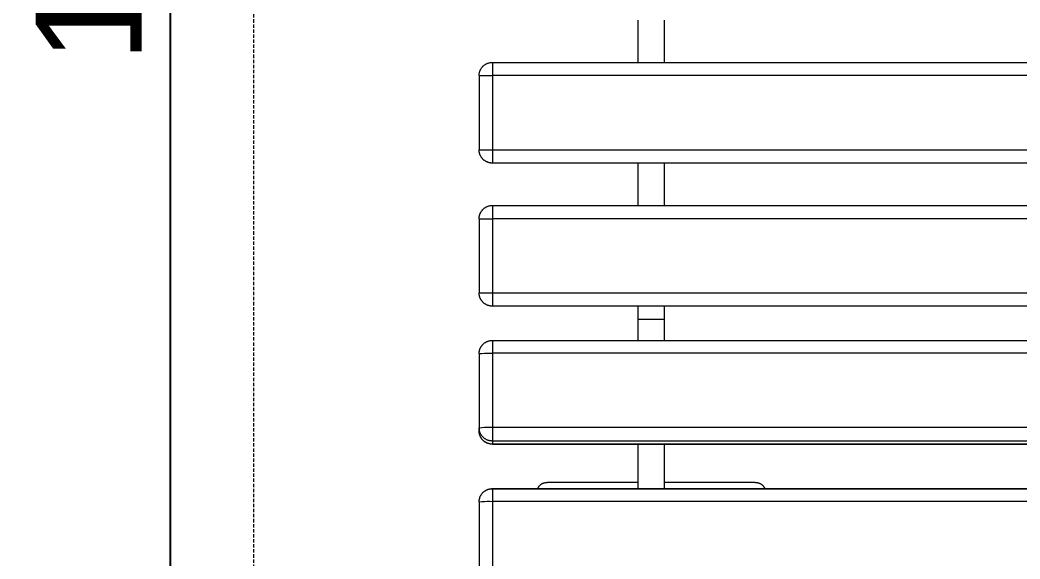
# Model space of a CAD drawing. Header units: millimetres. Extents: x -30 to 4992, y -440 to 3111.
# Drawn here: x -30.3 to 347.2, y 1303.2 to 1506.6 of the extents above; entities that cross this region are included whole.
import ezdxf

# ---------------------------------------------------------------- set-up
doc = ezdxf.new("R2010")
doc.units = ezdxf.units.MM
doc.linetypes.add('HIDDEN', pattern=[1.905, 1.27, -0.635])
for name, color, linetype, lineweight in [('ZANO_R', 7, 'Continuous', 0), ('ZANO_R_przerywana', 7, 'HIDDEN', 0), ('ZANO_W', 1, 'Continuous', 0)]:
    doc.layers.add(name, color=color, linetype=linetype, lineweight=lineweight)
doc.styles.add('Arial', font='arial.ttf')
doc.styles.get("Standard").update_dxf_attribs({"font": 'ARIALUNI.TTF'})
doc.dimstyles.new('pl i ang', dxfattribs={"dimtxt": 50, "dimasz": 50, "dimexe": 1.25, "dimexo": 0.625, "dimgap": 10, "dimtad": 1, "dimtoh": 1, "dimtxsty": 'Standard', "dimcen": 2.5, "dimclrd": 1, "dimclre": 1, "dimclrt": 1, "dimadec": 0, "dimazin": 0, "dimtfac": 1, "dimtmove": 0, "dimatfit": 3, "dimfxl": 1, "dimarcsym": 1})

# ---------------------------------------------------------------- blocks, each defined once
blk = doc.blocks.new('*D389')
at = {"layer": 'ZANO_W', "color": 1, "lineweight": -2}
for p, q in [((138.02, 2206.3), (16.39, 2206.3)), ((26.39, 2166.3), (26.39, 938.92)), ((138.02, 898.92), (16.39, 898.92))]:
    blk.add_line(p, q, dxfattribs=at)
at = {"layer": 'ZANO_W', "color": 1}
for points in [[(33.05, 2166.3), (19.72, 2166.3), (26.39, 2206.3)], [(19.72, 938.92), (33.05, 938.92), (26.39, 898.92)]]:
    blk.add_solid(points, dxfattribs=at)
at = {"layer": 'ZANO_W', "color": 1, "insert": (-4.05, 1552.61), "char_height": 40, "attachment_point": 5, "rotation": 90, "style": 'Arial'}
blk.add_mtext('1307', dxfattribs=at)

msp = doc.modelspace()

# ---------------------------------------------------------------- linework, layer by layer
at = {"layer": 'ZANO_R'}
for p, q in [((203.02, 1490.6), (203.02, 1506.6)), ((213.02, 1490.6), (213.02, 1506.6)), ((143.3, 1487.28), (143.36, 1487.44)), ((143.36, 1487.44), (143.43, 1487.6)), ((143.43, 1487.6), (143.5, 1487.75)), ((143.5, 1487.75), (143.58, 1487.91)), ((143.58, 1487.91), (143.66, 1488.06)), ((143.66, 1488.06), (143.74, 1488.2)), ((143.74, 1488.2), (143.83, 1488.35)), ((143.83, 1488.35), (143.93, 1488.49)), ((143.93, 1488.49), (144.03, 1488.63)), ((144.03, 1488.63), (144.14, 1488.76)), ((144.14, 1488.76), (144.25, 1488.89)), ((144.25, 1488.89), (144.36, 1489.02)), ((144.36, 1489.02), (144.48, 1489.14)), ((144.48, 1489.14), (144.6, 1489.26)), ((144.6, 1489.26), (144.73, 1489.37)), ((144.73, 1489.37), (144.86, 1489.48)), ((144.86, 1489.48), (144.99, 1489.59)), ((144.99, 1489.59), (145.13, 1489.69)), ((145.13, 1489.69), (145.27, 1489.79)), ((145.27, 1489.79), (145.42, 1489.88)), ((145.42, 1489.88), (145.57, 1489.96)), ((145.57, 1489.96), (145.72, 1490.04)), ((145.72, 1490.04), (145.87, 1490.12)), ((145.87, 1490.12), (146.02, 1490.19)), ((146.02, 1490.19), (146.18, 1490.26)), ((146.18, 1490.26), (146.34, 1490.32)), ((146.34, 1490.32), (146.5, 1490.37)), ((146.5, 1490.37), (146.67, 1490.42)), ((146.67, 1490.42), (146.83, 1490.46)), ((146.83, 1490.46), (147, 1490.5)), ((147, 1490.5), (147.17, 1490.53)), ((147.17, 1490.53), (147.34, 1490.56)), ((147.34, 1490.56), (147.5, 1490.58)), ((147.5, 1490.58), (147.67, 1490.59)), ((147.67, 1490.59), (147.85, 1490.6)), ((147.85, 1490.6), (148.02, 1490.6)), ((148.02, 1490.6), (1938.02, 1490.6)), ((148.02, 1490.6), (148.02, 1485.6)), ((148.02, 1490.6), (148.02, 1490.6)), ((143.02, 1485.78), (143.03, 1485.95)), ((143.02, 1485.6), (143.02, 1485.78)), ((143.02, 1485.6), (143.02, 1457.6)), ((143.02, 1485.6), (148.02, 1485.6)), ((143.02, 1485.6), (143.02, 1485.6)), ((143.03, 1485.95), (143.04, 1486.12)), ((143.04, 1486.12), (143.06, 1486.29)), ((143.06, 1486.29), (143.09, 1486.45)), ((143.09, 1486.45), (143.12, 1486.62)), ((143.12, 1486.62), (143.16, 1486.79)), ((143.16, 1486.79), (143.2, 1486.95)), ((143.2, 1486.95), (143.25, 1487.12)), ((143.25, 1487.12), (143.3, 1487.28)), ((1938.02, 1485.6), (148.02, 1485.6)), ((148.02, 1485.6), (148.02, 1457.6)), ((143.02, 1457.43), (143.02, 1457.6)), ((143.02, 1457.6), (148.02, 1457.6)), ((143.02, 1457.6), (143.02, 1457.6)), ((143.03, 1457.26), (143.02, 1457.43)), ((143.04, 1457.09), (143.03, 1457.26)), ((148.02, 1457.6), (1938.02, 1457.6)), ((148.02, 1457.6), (148.02, 1452.6)), ((143.06, 1456.92), (143.04, 1457.09)), ((143.09, 1456.76), (143.06, 1456.92)), ((143.12, 1456.59), (143.09, 1456.76)), ((143.16, 1456.42), (143.12, 1456.59)), ((143.2, 1456.26), (143.16, 1456.42)), ((143.25, 1456.09), (143.2, 1456.26)), ((143.3, 1455.93), (143.25, 1456.09)), ((143.36, 1455.77), (143.3, 1455.93)), ((143.43, 1455.61), (143.36, 1455.77)), ((143.5, 1455.46), (143.43, 1455.61)), ((143.58, 1455.3), (143.5, 1455.46)), ((143.66, 1455.15), (143.58, 1455.3)), ((143.74, 1455.01), (143.66, 1455.15)), ((143.83, 1454.86), (143.74, 1455.01)), ((143.93, 1454.72), (143.83, 1454.86)), ((144.03, 1454.58), (143.93, 1454.72)), ((144.14, 1454.45), (144.03, 1454.58)), ((144.25, 1454.32), (144.14, 1454.45)), ((144.36, 1454.19), (144.25, 1454.32)), ((144.48, 1454.07), (144.36, 1454.19)), ((144.6, 1453.95), (144.48, 1454.07)), ((144.73, 1453.84), (144.6, 1453.95)), ((144.86, 1453.73), (144.73, 1453.84)), ((144.99, 1453.62), (144.86, 1453.73)), ((145.13, 1453.52), (144.99, 1453.62)), ((145.27, 1453.42), (145.13, 1453.52)), ((145.42, 1453.33), (145.27, 1453.42)), ((145.57, 1453.25), (145.42, 1453.33)), ((145.72, 1453.17), (145.57, 1453.25)), ((145.87, 1453.09), (145.72, 1453.17)), ((146.02, 1453.02), (145.87, 1453.09)), ((146.18, 1452.95), (146.02, 1453.02)), ((146.34, 1452.89), (146.18, 1452.95)), ((146.5, 1452.84), (146.34, 1452.89)), ((146.67, 1452.79), (146.5, 1452.84)), ((146.83, 1452.75), (146.67, 1452.79)), ((147, 1452.71), (146.83, 1452.75)), ((147.17, 1452.68), (147, 1452.71)), ((147.34, 1452.65), (147.17, 1452.68)), ((147.5, 1452.63), (147.34, 1452.65)), ((147.67, 1452.62), (147.5, 1452.63)), ((147.85, 1452.61), (147.67, 1452.62)), ((148.02, 1452.6), (147.85, 1452.61)), ((1938.02, 1452.6), (148.02, 1452.6)), ((203.02, 1436.6), (203.02, 1452.6)), ((213.02, 1436.6), (213.02, 1452.6)), ((143.93, 1434.49), (144.03, 1434.63)), ((144.03, 1434.63), (144.14, 1434.76)), ((144.14, 1434.76), (144.25, 1434.89)), ((144.25, 1434.89), (144.36, 1435.02)), ((144.36, 1435.02), (144.48, 1435.14)), ((144.48, 1435.14), (144.6, 1435.26)), ((144.6, 1435.26), (144.73, 1435.37)), ((144.73, 1435.37), (144.86, 1435.48)), ((144.86, 1435.48), (144.99, 1435.59)), ((144.99, 1435.59), (145.13, 1435.69)), ((145.13, 1435.69), (145.27, 1435.79)), ((145.27, 1435.79), (145.42, 1435.88)), ((145.42, 1435.88), (145.57, 1435.96)), ((145.57, 1435.96), (145.72, 1436.04)), ((145.72, 1436.04), (145.87, 1436.12)), ((145.87, 1436.12), (146.02, 1436.19)), ((146.02, 1436.19), (146.18, 1436.26)), ((146.18, 1436.26), (146.34, 1436.32)), ((146.34, 1436.32), (146.5, 1436.37)), ((146.5, 1436.37), (146.67, 1436.42)), ((146.67, 1436.42), (146.83, 1436.46)), ((146.83, 1436.46), (147, 1436.5)), ((147, 1436.5), (147.17, 1436.53)), ((147.17, 1436.53), (147.34, 1436.56)), ((147.34, 1436.56), (147.5, 1436.58)), ((147.5, 1436.58), (147.67, 1436.59)), ((147.67, 1436.59), (147.85, 1436.6)), ((147.85, 1436.6), (148.02, 1436.6)), ((148.02, 1436.6), (1938.02, 1436.6)), ((148.02, 1436.6), (148.02, 1431.6)), ((148.02, 1436.6), (148.02, 1436.6)), ((143.02, 1431.78), (143.03, 1431.95)), ((143.02, 1431.6), (143.02, 1431.78)), ((143.02, 1431.6), (143.02, 1403.6)), ((143.02, 1431.6), (148.02, 1431.6)), ((143.02, 1431.6), (143.02, 1431.6)), ((143.03, 1431.95), (143.04, 1432.12)), ((143.04, 1432.12), (143.06, 1432.29)), ((143.06, 1432.29), (143.09, 1432.45)), ((143.09, 1432.45), (143.12, 1432.62)), ((143.12, 1432.62), (143.16, 1432.79)), ((143.16, 1432.79), (143.2, 1432.95)), ((143.2, 1432.95), (143.25, 1433.12)), ((143.25, 1433.12), (143.3, 1433.28)), ((143.3, 1433.28), (143.36, 1433.44)), ((143.36, 1433.44), (143.43, 1433.6)), ((143.43, 1433.6), (143.5, 1433.75)), ((143.5, 1433.75), (143.58, 1433.91)), ((143.58, 1433.91), (143.66, 1434.06)), ((143.66, 1434.06), (143.74, 1434.2)), ((143.74, 1434.2), (143.83, 1434.35)), ((143.83, 1434.35), (143.93, 1434.49)), ((1938.02, 1431.6), (148.02, 1431.6)), ((148.02, 1431.6), (148.02, 1403.6)), ((143.02, 1403.43), (143.02, 1403.6)), ((143.02, 1403.6), (148.02, 1403.6)), ((143.02, 1403.6), (143.02, 1403.6)), ((143.03, 1403.26), (143.02, 1403.43)), ((143.04, 1403.09), (143.03, 1403.26)), ((143.06, 1402.92), (143.04, 1403.09)), ((143.09, 1402.76), (143.06, 1402.92)), ((143.12, 1402.59), (143.09, 1402.76)), ((143.16, 1402.42), (143.12, 1402.59)), ((143.2, 1402.26), (143.16, 1402.42)), ((143.25, 1402.09), (143.2, 1402.26)), ((143.3, 1401.93), (143.25, 1402.09)), ((143.36, 1401.77), (143.3, 1401.93)), ((143.43, 1401.61), (143.36, 1401.77)), ((143.5, 1401.46), (143.43, 1401.61)), ((143.58, 1401.3), (143.5, 1401.46)), ((143.66, 1401.15), (143.58, 1401.3)), ((143.74, 1401.01), (143.66, 1401.15)), ((143.83, 1400.86), (143.74, 1401.01)), ((143.93, 1400.72), (143.83, 1400.86)), ((144.03, 1400.58), (143.93, 1400.72)), ((148.02, 1403.6), (1938.02, 1403.6)), ((148.02, 1403.6), (148.02, 1398.6)), ((144.14, 1400.45), (144.03, 1400.58)), ((144.25, 1400.32), (144.14, 1400.45)), ((144.36, 1400.19), (144.25, 1400.32)), ((144.48, 1400.07), (144.36, 1400.19)), ((144.6, 1399.95), (144.48, 1400.07)), ((144.73, 1399.84), (144.6, 1399.95)), ((144.86, 1399.73), (144.73, 1399.84)), ((144.99, 1399.62), (144.86, 1399.73)), ((145.13, 1399.52), (144.99, 1399.62)), ((145.27, 1399.42), (145.13, 1399.52)), ((145.42, 1399.33), (145.27, 1399.42)), ((145.57, 1399.25), (145.42, 1399.33)), ((145.72, 1399.17), (145.57, 1399.25)), ((145.87, 1399.09), (145.72, 1399.17)), ((146.02, 1399.02), (145.87, 1399.09)), ((146.18, 1398.95), (146.02, 1399.02)), ((146.34, 1398.89), (146.18, 1398.95)), ((146.5, 1398.84), (146.34, 1398.89)), ((146.67, 1398.79), (146.5, 1398.84)), ((146.83, 1398.75), (146.67, 1398.79)), ((147, 1398.71), (146.83, 1398.75)), ((147.17, 1398.68), (147, 1398.71)), ((147.34, 1398.65), (147.17, 1398.68)), ((147.5, 1398.63), (147.34, 1398.65)), ((147.67, 1398.62), (147.5, 1398.63)), ((147.85, 1398.61), (147.67, 1398.62)), ((148.02, 1398.6), (147.85, 1398.61)), ((1938.02, 1398.6), (148.02, 1398.6)), ((203.02, 1393.67), (203.02, 1398.6)), ((213.02, 1393.67), (213.02, 1398.6)), ((203.02, 1385.66), (203.02, 1393.67)), ((203.02, 1393.67), (213.02, 1393.67)), ((213.02, 1385.66), (213.02, 1393.67)), ((146.65, 1385.48), (146.82, 1385.52)), ((146.66, 1385.48), (146.82, 1385.52)), ((146.82, 1385.52), (146.99, 1385.56)), ((146.82, 1385.52), (146.99, 1385.56)), ((146.99, 1385.56), (147.16, 1385.6)), ((146.99, 1385.56), (147.16, 1385.59)), ((147.16, 1385.59), (147.33, 1385.62)), ((147.16, 1385.6), (147.33, 1385.62)), ((147.33, 1385.62), (147.5, 1385.64)), ((147.33, 1385.62), (147.5, 1385.64)), ((147.5, 1385.64), (147.67, 1385.66)), ((147.5, 1385.64), (147.67, 1385.65)), ((147.67, 1385.66), (147.84, 1385.67)), ((147.67, 1385.65), (147.84, 1385.66)), ((147.84, 1385.67), (148.02, 1385.67)), ((147.84, 1385.66), (148.02, 1385.66)), ((148.02, 1385.66), (148.02, 1385.67)), ((148.02, 1385.67), (1938.02, 1385.67)), ((148.02, 1385.66), (1938.02, 1385.66)), ((148.02, 1385.66), (148.02, 1380.88)), ((143.11, 1381.63), (143.15, 1381.8)), ((143.15, 1381.8), (143.19, 1381.97)), ((143.19, 1381.97), (143.24, 1382.13)), ((143.24, 1382.13), (143.29, 1382.3)), ((143.29, 1382.3), (143.35, 1382.46)), ((143.35, 1382.46), (143.41, 1382.62)), ((143.41, 1382.62), (143.48, 1382.78)), ((143.48, 1382.78), (143.56, 1382.93)), ((143.56, 1382.93), (143.64, 1383.08)), ((143.64, 1383.08), (143.72, 1383.23)), ((143.72, 1383.23), (143.81, 1383.38)), ((143.81, 1383.38), (143.91, 1383.52)), ((143.91, 1383.52), (144.01, 1383.66)), ((144.01, 1383.66), (144.12, 1383.8)), ((144.12, 1383.8), (144.23, 1383.93)), ((144.23, 1383.93), (144.34, 1384.06)), ((144.34, 1384.06), (144.46, 1384.18)), ((144.46, 1384.18), (144.58, 1384.3)), ((144.57, 1384.29), (144.7, 1384.41)), ((144.58, 1384.3), (144.71, 1384.42)), ((144.7, 1384.41), (144.83, 1384.52)), ((144.71, 1384.42), (144.84, 1384.53)), ((144.83, 1384.52), (144.97, 1384.63)), ((144.84, 1384.53), (144.97, 1384.64)), ((144.97, 1384.64), (145.11, 1384.74)), ((144.97, 1384.63), (145.11, 1384.73)), ((145.11, 1384.74), (145.25, 1384.84)), ((145.11, 1384.73), (145.25, 1384.83)), ((145.25, 1384.84), (145.4, 1384.93)), ((145.25, 1384.83), (145.39, 1384.92)), ((145.39, 1384.92), (145.54, 1385.01)), ((145.4, 1384.93), (145.55, 1385.02)), ((145.54, 1385.01), (145.69, 1385.09)), ((145.55, 1385.02), (145.7, 1385.1)), ((145.69, 1385.09), (145.85, 1385.17)), ((145.7, 1385.1), (145.85, 1385.18)), ((145.85, 1385.18), (146.01, 1385.25)), ((145.85, 1385.17), (146, 1385.24)), ((146, 1385.24), (146.16, 1385.31)), ((146.01, 1385.25), (146.17, 1385.32)), ((146.16, 1385.31), (146.32, 1385.37)), ((146.17, 1385.32), (146.33, 1385.38)), ((146.32, 1385.37), (146.49, 1385.43)), ((146.33, 1385.38), (146.49, 1385.43)), ((146.49, 1385.43), (146.65, 1385.48)), ((146.49, 1385.43), (146.66, 1385.48)), ((143.02, 1380.95), (143.04, 1381.12)), ((143.02, 1380.78), (143.02, 1380.95)), ((143.02, 1380.67), (143.02, 1380.78)), ((143.02, 1380.67), (144.01, 1380.78)), ((143.02, 1380.67), (143.02, 1379.48)), ((143.02, 1379.48), (143.02, 1352.7)), ((143.04, 1381.12), (143.06, 1381.29)), ((143.06, 1381.29), (143.08, 1381.46)), ((143.08, 1381.46), (143.11, 1381.63)), ((144.01, 1380.78), (145.01, 1380.85)), ((145.01, 1380.85), (146.01, 1380.9)), ((146.01, 1380.9), (147.01, 1380.91)), ((147.01, 1380.91), (148.02, 1380.88)), ((1938.02, 1380.88), (148.02, 1380.88)), ((148.02, 1380.88), (148.02, 1352.91)), ((143.02, 1352.69), (144.01, 1352.8)), ((143.02, 1352.52), (143.02, 1352.69)), ((143.02, 1352.58), (143.02, 1351.51)), ((143.03, 1352.35), (143.02, 1352.52)), ((143.04, 1352.17), (143.03, 1352.35)), ((143.06, 1352), (143.04, 1352.17)), ((143.09, 1351.83), (143.06, 1352)), ((143.13, 1351.66), (143.09, 1351.83)), ((143.16, 1351.49), (143.13, 1351.66)), ((144.01, 1352.8), (145.01, 1352.88)), ((145.01, 1352.88), (146.01, 1352.92)), ((146.01, 1352.92), (147.01, 1352.93)), ((147.01, 1352.93), (148.02, 1352.91)), ((148.02, 1352.91), (1938.02, 1352.91)), ((148.02, 1352.91), (148.02, 1347.7)), ((143.02, 1351.34), (143.02, 1351.51)), ((143.03, 1351.16), (143.02, 1351.34)), ((143.04, 1350.99), (143.03, 1351.16)), ((143.06, 1350.82), (143.04, 1350.99)), ((143.09, 1350.64), (143.06, 1350.82)), ((143.13, 1350.47), (143.09, 1350.64)), ((143.16, 1350.3), (143.13, 1350.47)), ((143.21, 1351.32), (143.16, 1351.49)), ((143.21, 1350.13), (143.16, 1350.3)), ((143.26, 1351.15), (143.21, 1351.32)), ((143.26, 1349.97), (143.21, 1350.13)), ((143.32, 1350.98), (143.26, 1351.15)), ((143.32, 1349.8), (143.26, 1349.97)), ((143.38, 1350.82), (143.32, 1350.98)), ((143.38, 1349.64), (143.32, 1349.8)), ((143.45, 1350.66), (143.38, 1350.82)), ((143.45, 1349.48), (143.38, 1349.64)), ((143.52, 1350.5), (143.45, 1350.66)), ((143.52, 1349.32), (143.45, 1349.48)), ((143.6, 1350.35), (143.52, 1350.5)), ((143.6, 1349.17), (143.52, 1349.32)), ((143.69, 1350.2), (143.6, 1350.35)), ((143.69, 1349.01), (143.6, 1349.17)), ((143.78, 1350.05), (143.69, 1350.2)), ((143.78, 1348.86), (143.69, 1349.01)), ((143.87, 1349.9), (143.78, 1350.05)), ((143.87, 1348.72), (143.78, 1348.86)), ((143.97, 1349.76), (143.87, 1349.9)), ((143.97, 1348.57), (143.87, 1348.72)), ((144.08, 1349.62), (143.97, 1349.76)), ((144.08, 1348.44), (143.97, 1348.57)), ((144.19, 1349.48), (144.08, 1349.62)), ((144.19, 1348.3), (144.08, 1348.44)), ((144.3, 1349.35), (144.19, 1349.48)), ((144.3, 1348.17), (144.19, 1348.3)), ((144.42, 1349.22), (144.3, 1349.35)), ((144.42, 1348.04), (144.3, 1348.17)), ((144.54, 1349.1), (144.42, 1349.22)), ((144.54, 1347.92), (144.42, 1348.04)), ((144.67, 1348.98), (144.54, 1349.1)), ((144.67, 1347.8), (144.54, 1347.92)), ((144.7, 1347.77), (144.57, 1347.89)), ((144.8, 1348.87), (144.67, 1348.98)), ((144.8, 1347.68), (144.67, 1347.8)), ((144.83, 1347.66), (144.7, 1347.77)), ((144.94, 1348.76), (144.8, 1348.87)), ((145.08, 1348.65), (144.94, 1348.76)), ((145.22, 1348.55), (145.08, 1348.65)), ((145.37, 1348.46), (145.22, 1348.55)), ((145.52, 1348.37), (145.37, 1348.46)), ((145.67, 1348.28), (145.52, 1348.37)), ((145.82, 1348.2), (145.67, 1348.28)), ((145.98, 1348.13), (145.82, 1348.2)), ((146.14, 1348.06), (145.98, 1348.13)), ((146.31, 1348), (146.14, 1348.06)), ((146.47, 1347.94), (146.31, 1348)), ((146.64, 1347.89), (146.47, 1347.94)), ((146.81, 1347.85), (146.64, 1347.89)), ((146.98, 1347.81), (146.81, 1347.85)), ((147.15, 1347.77), (146.98, 1347.81)), ((147.32, 1347.75), (147.15, 1347.77)), ((144.94, 1347.57), (144.8, 1347.68)), ((144.96, 1347.55), (144.83, 1347.66)), ((145.08, 1347.47), (144.94, 1347.57)), ((145.1, 1347.45), (144.96, 1347.55)), ((145.22, 1347.37), (145.08, 1347.47)), ((145.25, 1347.35), (145.1, 1347.45)), ((145.37, 1347.27), (145.22, 1347.37)), ((145.39, 1347.26), (145.25, 1347.35)), ((145.52, 1347.18), (145.37, 1347.27)), ((145.54, 1347.17), (145.39, 1347.26)), ((145.67, 1347.1), (145.52, 1347.18)), ((145.69, 1347.09), (145.54, 1347.17)), ((145.82, 1347.02), (145.67, 1347.1)), ((145.85, 1347.01), (145.69, 1347.09)), ((145.98, 1346.95), (145.82, 1347.02)), ((146, 1346.94), (145.85, 1347.01)), ((146.14, 1346.88), (145.98, 1346.95)), ((146.16, 1346.87), (146, 1346.94)), ((146.31, 1346.82), (146.14, 1346.88)), ((146.32, 1346.81), (146.16, 1346.87)), ((146.47, 1346.76), (146.31, 1346.82)), ((146.49, 1346.75), (146.32, 1346.81)), ((146.64, 1346.71), (146.47, 1346.76)), ((146.65, 1346.7), (146.49, 1346.75)), ((146.81, 1346.66), (146.64, 1346.71)), ((146.82, 1346.66), (146.65, 1346.7)), ((146.98, 1346.62), (146.81, 1346.66)), ((146.99, 1346.62), (146.82, 1346.66)), ((147.15, 1346.59), (146.98, 1346.62)), ((147.16, 1346.59), (146.99, 1346.62)), ((147.32, 1346.56), (147.15, 1346.59)), ((147.33, 1346.56), (147.16, 1346.59)), ((147.49, 1347.73), (147.32, 1347.75)), ((147.49, 1346.54), (147.32, 1346.56)), ((147.5, 1346.54), (147.33, 1346.56)), ((147.67, 1347.71), (147.49, 1347.73)), ((147.67, 1346.53), (147.49, 1346.54)), ((147.67, 1346.52), (147.5, 1346.54)), ((147.84, 1347.7), (147.67, 1347.71)), ((147.84, 1346.52), (147.67, 1346.53)), ((147.84, 1346.51), (147.67, 1346.52)), ((148.02, 1347.7), (147.84, 1347.7)), ((148.02, 1346.52), (147.84, 1346.52)), ((148.02, 1346.51), (147.84, 1346.51)), ((1938.02, 1347.7), (148.02, 1347.7)), ((148.02, 1347.7), (148.02, 1346.52)), ((148.02, 1346.52), (1938.02, 1346.52)), ((148.02, 1346.52), (148.02, 1346.51)), ((1938.02, 1346.51), (148.02, 1346.51)), ((203.02, 1329.71), (203.02, 1346.52)), ((213.02, 1329.71), (213.02, 1346.52)), ((145.11, 1328.79), (145.25, 1328.89)), ((145.25, 1328.89), (145.4, 1328.98)), ((145.25, 1328.88), (145.39, 1328.97)), ((145.39, 1328.97), (145.54, 1329.06)), ((145.4, 1328.98), (145.55, 1329.07)), ((145.54, 1329.06), (145.69, 1329.14)), ((145.55, 1329.07), (145.7, 1329.15)), ((145.69, 1329.14), (145.85, 1329.22)), ((145.7, 1329.15), (145.85, 1329.23)), ((145.85, 1329.23), (146.01, 1329.3)), ((145.85, 1329.22), (146, 1329.29)), ((146, 1329.29), (146.16, 1329.36)), ((146.01, 1329.3), (146.17, 1329.37)), ((146.16, 1329.36), (146.32, 1329.42)), ((146.17, 1329.37), (146.33, 1329.43)), ((146.32, 1329.42), (146.49, 1329.48)), ((146.33, 1329.43), (146.49, 1329.48)), ((146.49, 1329.48), (146.65, 1329.53)), ((146.49, 1329.48), (146.66, 1329.53)), ((146.65, 1329.53), (146.82, 1329.57)), ((146.66, 1329.53), (146.82, 1329.57)), ((146.82, 1329.57), (146.99, 1329.61)), ((146.82, 1329.57), (146.99, 1329.61)), ((146.99, 1329.61), (147.16, 1329.65)), ((146.99, 1329.61), (147.16, 1329.64)), ((147.16, 1329.64), (147.33, 1329.67)), ((147.16, 1329.65), (147.33, 1329.67)), ((147.33, 1329.67), (147.5, 1329.69)), ((147.33, 1329.67), (147.5, 1329.69)), ((147.5, 1329.69), (147.67, 1329.71)), ((147.5, 1329.69), (147.67, 1329.7)), ((147.67, 1329.71), (147.84, 1329.72)), ((147.67, 1329.7), (147.84, 1329.71)), ((147.84, 1329.72), (148.02, 1329.72)), ((147.84, 1329.71), (148.02, 1329.71)), ((148.02, 1329.71), (148.02, 1329.72)), ((148.02, 1329.72), (1938.02, 1329.72)), ((148.02, 1329.71), (1938.02, 1329.71)), ((148.02, 1329.71), (148.02, 1324.93)), ((165.09, 1329.71), (165.15, 1329.84)), ((165.15, 1329.84), (165.21, 1329.96)), ((165.21, 1329.96), (165.28, 1330.09)), ((165.28, 1330.09), (165.35, 1330.21)), ((165.35, 1330.21), (165.43, 1330.32)), ((165.43, 1330.32), (165.51, 1330.44)), ((165.51, 1330.44), (165.59, 1330.55)), ((165.59, 1330.55), (165.68, 1330.66)), ((165.68, 1330.66), (165.77, 1330.76)), ((165.77, 1330.76), (165.86, 1330.86)), ((165.86, 1330.86), (165.96, 1330.96)), ((165.96, 1330.96), (166.06, 1331.06)), ((166.06, 1331.06), (166.17, 1331.15)), ((166.17, 1331.15), (166.28, 1331.24)), ((166.28, 1331.24), (166.39, 1331.32)), ((166.39, 1331.32), (166.5, 1331.4)), ((166.5, 1331.4), (166.62, 1331.48)), ((166.62, 1331.48), (166.74, 1331.55)), ((166.74, 1331.55), (166.86, 1331.61)), ((166.86, 1331.61), (166.99, 1331.68)), ((166.99, 1331.68), (167.11, 1331.74)), ((167.11, 1331.74), (167.24, 1331.79)), ((167.24, 1331.79), (167.37, 1331.84)), ((167.37, 1331.84), (167.5, 1331.89)), ((167.5, 1331.89), (167.64, 1331.93)), ((167.64, 1331.93), (167.77, 1331.96)), ((167.77, 1331.96), (167.91, 1331.99)), ((167.91, 1331.99), (168.04, 1332.02)), ((168.04, 1332.02), (168.18, 1332.04)), ((168.18, 1332.04), (168.32, 1332.06)), ((168.32, 1332.06), (168.46, 1332.07)), ((168.46, 1332.07), (168.6, 1332.08)), ((168.6, 1332.08), (168.74, 1332.08)), ((203.02, 1332.08), (168.74, 1332.08)), ((247.29, 1332.08), (213.02, 1332.08)), ((247.29, 1332.08), (247.43, 1332.08)), ((247.43, 1332.08), (247.57, 1332.07)), ((247.57, 1332.07), (247.71, 1332.06)), ((247.71, 1332.06), (247.85, 1332.04)), ((247.85, 1332.04), (247.99, 1332.02)), ((247.99, 1332.02), (248.12, 1331.99)), ((248.12, 1331.99), (248.26, 1331.96)), ((248.26, 1331.96), (248.39, 1331.93)), ((248.39, 1331.93), (248.53, 1331.89)), ((248.53, 1331.89), (248.66, 1331.84)), ((248.66, 1331.84), (248.79, 1331.79)), ((248.79, 1331.79), (248.92, 1331.74)), ((248.92, 1331.74), (249.04, 1331.68)), ((249.04, 1331.68), (249.17, 1331.61)), ((249.17, 1331.61), (249.29, 1331.55)), ((249.29, 1331.55), (249.41, 1331.48)), ((249.41, 1331.48), (249.53, 1331.4)), ((249.53, 1331.4), (249.64, 1331.32)), ((249.64, 1331.32), (249.75, 1331.24)), ((249.75, 1331.24), (249.86, 1331.15)), ((249.86, 1331.15), (249.97, 1331.06)), ((249.97, 1331.06), (250.07, 1330.96)), ((250.07, 1330.96), (250.17, 1330.86)), ((250.17, 1330.86), (250.26, 1330.76)), ((250.26, 1330.76), (250.35, 1330.66)), ((250.35, 1330.66), (250.44, 1330.55)), ((250.44, 1330.55), (250.53, 1330.44)), ((250.53, 1330.44), (250.61, 1330.32)), ((250.61, 1330.32), (250.68, 1330.21)), ((250.68, 1330.21), (250.75, 1330.09)), ((250.75, 1330.09), (250.82, 1329.96)), ((250.82, 1329.96), (250.89, 1329.84)), ((250.89, 1329.84), (250.94, 1329.71)), ((143.02, 1325), (143.04, 1325.17)), ((143.04, 1325.17), (143.06, 1325.34)), ((143.06, 1325.34), (143.08, 1325.51)), ((143.08, 1325.51), (143.11, 1325.68)), ((143.11, 1325.68), (143.15, 1325.85)), ((143.15, 1325.85), (143.19, 1326.02)), ((143.19, 1326.02), (143.24, 1326.18)), ((143.24, 1326.18), (143.29, 1326.35)), ((143.29, 1326.35), (143.35, 1326.51)), ((143.35, 1326.51), (143.41, 1326.67)), ((143.41, 1326.67), (143.48, 1326.83)), ((143.48, 1326.83), (143.56, 1326.98)), ((143.56, 1326.98), (143.64, 1327.13)), ((143.64, 1327.13), (143.72, 1327.28)), ((143.72, 1327.28), (143.81, 1327.43)), ((143.81, 1327.43), (143.91, 1327.57)), ((143.91, 1327.57), (144.01, 1327.71)), ((144.01, 1327.71), (144.12, 1327.85)), ((144.12, 1327.85), (144.23, 1327.98)), ((144.23, 1327.98), (144.34, 1328.11)), ((144.34, 1328.11), (144.46, 1328.23)), ((144.46, 1328.23), (144.58, 1328.35)), ((144.57, 1328.34), (144.7, 1328.46)), ((144.58, 1328.35), (144.71, 1328.47)), ((144.7, 1328.46), (144.83, 1328.57)), ((144.71, 1328.47), (144.84, 1328.58)), ((144.83, 1328.57), (144.97, 1328.68)), ((144.84, 1328.58), (144.97, 1328.69)), ((144.97, 1328.69), (145.11, 1328.79)), ((144.97, 1328.68), (145.11, 1328.78)), ((145.11, 1328.78), (145.25, 1328.88)), ((143.02, 1324.83), (143.02, 1325)), ((143.02, 1324.72), (143.02, 1324.83)), ((143.02, 1324.72), (144.01, 1324.83)), ((143.02, 1324.72), (143.02, 1323.53)), ((143.02, 1323.53), (143.02, 1296.75)), ((144.01, 1324.83), (145.01, 1324.9)), ((145.01, 1324.9), (146.01, 1324.95)), ((146.01, 1324.95), (147.01, 1324.96)), ((147.01, 1324.96), (148.02, 1324.93)), ((1938.02, 1324.93), (148.02, 1324.93)), ((148.02, 1324.93), (148.02, 1296.96))]:
    msp.add_line(p, q, dxfattribs=at)
at = {"layer": 'ZANO_R_przerywana'}
msp.add_line((58, 953.14), (58, 2153.14), dxfattribs=at)

# ---------------------------------------------------------------- dimensions: what is measured, and where the dimension line sits
at = {"layer": 'ZANO_W'}
dim = msp.add_linear_dim(base=(26.39, 898.92), p1=(148.02, 2206.3), p2=(148.02, 898.92), angle=90, dimstyle='pl i ang', override={"dimtxt": 40, "dimasz": 40, "dimexe": 10, "dimexo": 10, "dimtoh": 0, "dimdec": 0, "dimtxsty": 'Arial', "dimtdec": 0, "dimtmove": 1}, dxfattribs=at)
dim.commit()
dim.dimension.update_dxf_attribs({"geometry": '*D389', "text_midpoint": (-4.05, 1552.61)})

doc.saveas('drawing.dxf')
